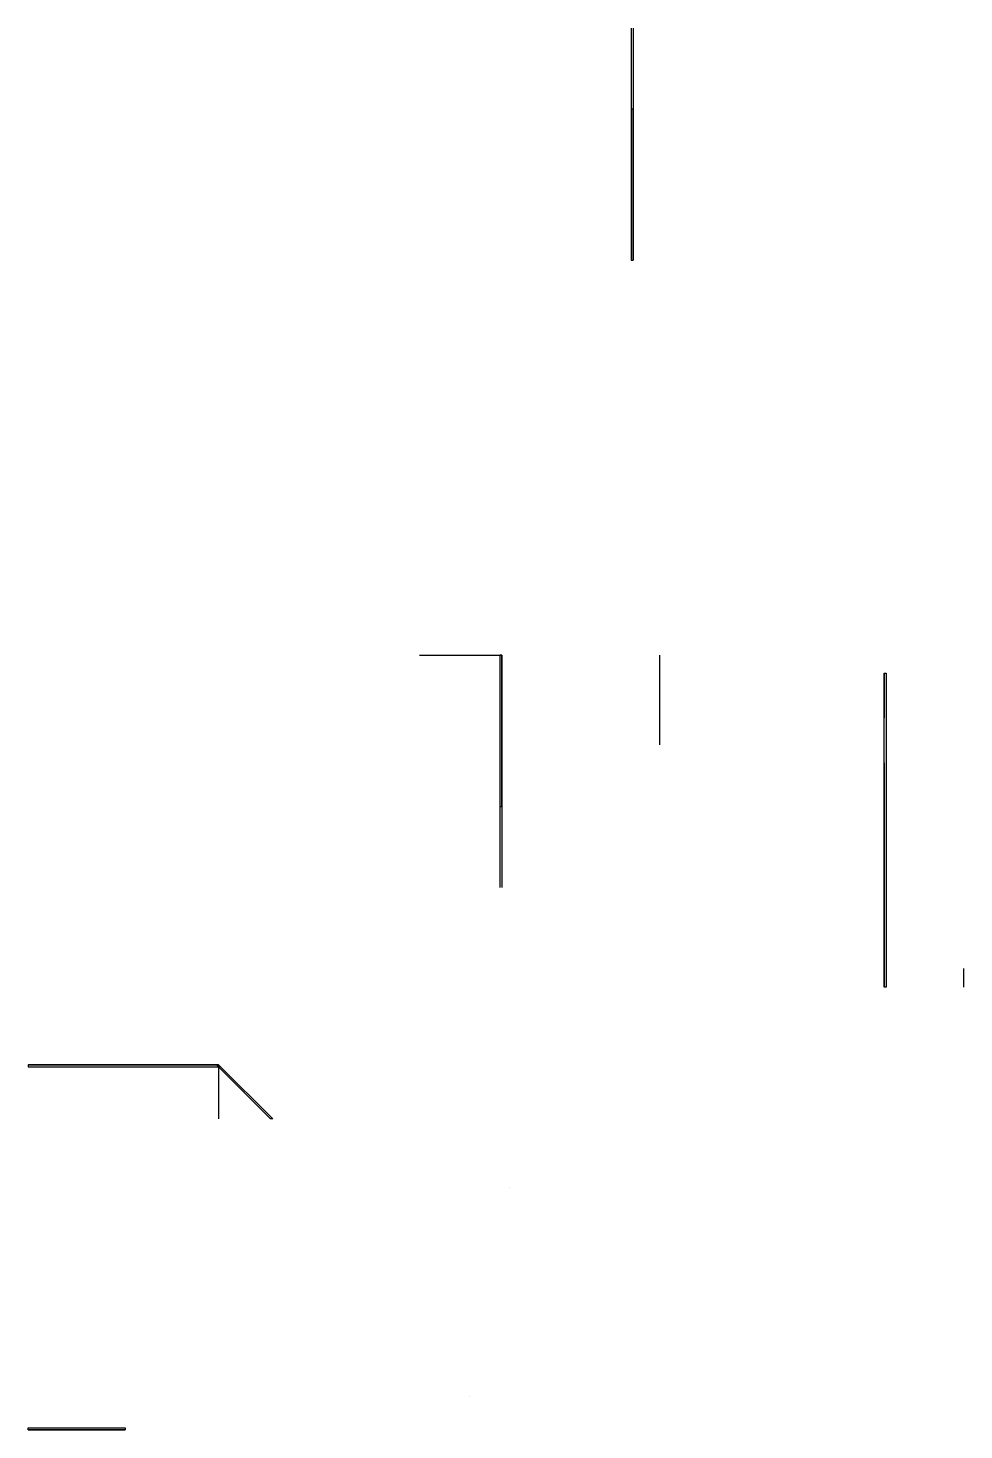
# Model space of a CAD drawing. Header units: millimetres. Extents: x 378 to 7310, y 265 to 10646.
import ezdxf

# ---------------------------------------------------------------- set-up
doc = ezdxf.new("R2010")
doc.units = ezdxf.units.MM
doc.header["$LTSCALE"] = 10
doc.layers.add('CABINET', color=7, linetype='Continuous')

msp = doc.modelspace()

# ---------------------------------------------------------------- linework, layer by layer
at = {"layer": 'CABINET', "transparency": 33554687}
for p, q in [((4846, 10646, 2100), (4846, 10046, 2100)), ((4861, 10646, 1720), (4861, 10346, 1720)), ((4861, 10346, 1720), (4861, 10346, 2100)), ((4861, 10346, 2100), (4861, 10046, 2100)), ((4861, 10046, 2100), (4846, 10046, 2100)), ((4846, 10046, 2100), (4846, 8927, 2100)), ((4861, 10046, 1050), (4861, 8927, 1050)), ((4861, 10046, 1050), (4861, 10046)), ((4861, 10046), (4861, 10046, 420)), ((4861, 10046, 420), (4861, 10046, 630)), ((4861, 10046, 630), (4861, 10046, 840)), ((4861, 10046, 840), (4861, 10046, 1050)), ((4861, 10046, 1050), (4861, 10046, 1470)), ((4861, 10046, 420), (4861, 8927, 420)), ((4861, 10046, 630), (4861, 8927, 630)), ((4861, 8927, 840), (4861, 10046, 840)), ((4861, 9766, 2100), (4861, 10046, 2100)), ((4861, 10046, 1470), (4861, 8927, 1470)), ((4861, 8927, 1720), (4861, 10046, 1720)), ((4861, 10046, 1470), (4861, 10046, 1720)), ((4861, 10046, 1720), (4861, 10046, 2100)), ((4861, 9766, 2100), (4861, 9766)), ((4861, 9486, 2100), (4861, 9486)), ((4861, 9207, 2100), (4861, 9486, 2100)), ((4861, 9207, 2100), (4861, 9207)), ((4846, 8927, 2100), (4861, 8927, 2100)), ((4861, 8927, 1720), (4861, 8927, 2100)), ((4861, 8927, 630), (4861, 8927, 840)), ((4861, 8927, 1470), (4861, 8927, 1720)), ((3278, 6001, 2100), (3888, 6001, 2100)), ((3888, 6001, 2100), (3873, 6001, 2100)), ((3873, 6001, 2100), (3873, 4882, 2100)), ((3888, 6001, 1050), (3888, 4882, 1050)), ((3888, 6001, 1050), (3888, 6001)), ((3888, 6001), (3888, 6001, 420)), ((3888, 6001, 420), (3888, 6001, 630)), ((3888, 6001, 630), (3888, 6001, 840)), ((3888, 6001, 840), (3888, 6001, 1050)), ((3888, 6001, 1050), (3888, 6001, 1470)), ((3888, 6001, 420), (3888, 4882, 420)), ((3888, 6001, 630), (3888, 4882, 630)), ((3888, 4882, 840), (3888, 6001, 840)), ((3888, 5721, 2100), (3888, 6001, 2100)), ((3888, 6001, 1470), (3888, 4882, 1470)), ((3888, 4882, 1720), (3888, 6001, 1720)), ((3888, 6001, 1470), (3888, 6001, 1720)), ((3888, 6001, 1720), (3888, 6001, 2100)), ((5056, 6001), (5056, 5339)), ((6720, 5868, 1800), (6720, 5537, 1800)), ((3888, 5721, 2100), (3888, 5721)), ((6720, 5537, 1800), (6720, 5537, 2100)), ((3888, 5442, 2100), (3888, 5442)), ((3888, 5162, 2100), (3888, 5442, 2100)), ((6720, 5206, 2100), (6720, 5206, 1800)), ((6720, 5206, 1800), (6720, 4696, 1800)), ((6720, 5206, 1800), (6720, 4946, 1800)), ((3888, 5162, 2100), (3888, 5162)), ((3873, 4882, 2100), (3888, 4882, 2100)), ((3873, 4882, 2100), (3873, 4282, 2100)), ((3888, 4882, 1720), (3888, 4882, 2100)), ((3888, 4882, 630), (3888, 4882, 840)), ((3888, 4882, 1720), (3888, 4582, 1720)), ((3888, 4882, 1470), (3888, 4882, 1720)), ((6720, 4946, 1800), (6720, 4946, 2100)), ((6720, 4659, 850), (6720, 4696, 850)), ((6720, 4696, 2100), (6720, 4696, 1800)), ((6720, 4696, 1800), (6720, 4145, 1800)), ((6720, 4696, 1800), (6720, 4421, 1800)), ((3888, 4582, 1720), (3888, 4582, 2100)), ((3888, 4582, 2100), (3888, 4282, 2100)), ((6720, 4421, 1800), (6720, 4421, 2100)), ((6720, 4182, 850), (6720, 4145, 850)), ((6720, 4145, 2100), (6720, 4145, 1800)), ((6720, 4145, 1800), (6720, 3545, 1800)), ((6720, 4145, 1800), (6720, 3845, 1800)), ((6720, 3845, 1800), (6720, 3845, 2100)), ((7310, 3545, 1800), (7310, 3681, 1800)), ((6735, 3545, 2100), (6720, 3545, 2100)), ((1790, 2969, 2100), (378, 2969, 2100)), ((378, 2969), (378, 2969, 340)), ((378, 2969, 340), (1790, 2969, 340)), ((378, 2969, 340), (378, 2969, 460)), ((378, 2969, 460), (378, 2969, 580)), ((378, 2969, 580), (378, 2969, 700)), ((378, 2969, 700), (378, 2969, 1800)), ((378, 2969, 1800), (378, 2969, 2100)), ((378, 2969, 700), (1790, 2969, 700)), ((378, 2969, 580), (1790, 2969, 580)), ((378, 2969, 460), (1790, 2969, 460)), ((378, 2969, 400), (378, 2969)), ((378, 2969, 1800), (1084, 2969, 1800)), ((378, 2969, 2100), (378, 2954, 2100)), ((378, 2954, 2100), (1790, 2954, 2100)), ((1084, 2969, 1800), (1084, 2969, 700)), ((1084, 2969, 1800), (1790, 2969, 1800)), ((1790, 2954, 2100), (1775, 2969, 2100)), ((1790, 2969, 2100), (1790, 2569, 2100)), ((2190, 2569, 340), (1790, 2969, 340)), ((1790, 2969, 340), (1790, 2969, 700)), ((1790, 2969, 700), (2190, 2569, 700)), ((2190, 2569, 1800), (1790, 2969, 1800)), ((1790, 2969, 700), (1790, 2969, 810)), ((1790, 2969, 810), (1790, 2969, 920)), ((1790, 2969, 920), (1790, 2969, 1030)), ((1790, 2969, 1030), (1790, 2969, 1140)), ((1790, 2969, 1140), (1790, 2969, 1250)), ((1790, 2969, 1250), (1790, 2969, 1360)), ((1790, 2969, 1360), (1790, 2969, 1470)), ((1790, 2969, 1470), (1790, 2969, 1580)), ((1790, 2969, 1580), (1790, 2969, 1690)), ((1790, 2969, 1690), (1790, 2969, 1800)), ((1790, 2969, 810), (2190, 2569, 810)), ((2190, 2569, 920), (1790, 2969, 920)), ((1790, 2969, 1030), (2190, 2569, 1030)), ((2190, 2569, 1140), (1790, 2969, 1140)), ((1790, 2969, 1250), (2190, 2569, 1250)), ((2190, 2569, 1360), (1790, 2969, 1360)), ((1790, 2969, 1470), (2190, 2569, 1470)), ((1790, 2969, 1580), (2190, 2569, 1580)), ((1790, 2969, 1690), (2190, 2569, 1690)), ((1790, 2969, 2100), (1790, 2954, 2100)), ((1790, 2969, 2100), (1790, 2969, 1800)), ((1790, 2969, 1800), (1790, 2969, 700)), ((1790, 2969, 700), (1790, 2969, 340)), ((1790, 2969, 340), (1790, 2969)), ((1797, 2961, 2100), (1790, 2954, 2100)), ((2175, 2569, 2100), (1790, 2954, 2100)), ((1794, 2958, 2100), (1797, 2961, 2100)), ((1797, 2954, 2100), (1797, 2954, 2100)), ((1797, 2954, 2100), (1797, 2954, 2100)), ((2190, 2569, 2100), (2175, 2569, 2100)), ((2190, 2569), (2190, 2569, 340)), ((2190, 2569, 700), (2190, 2569, 340)), ((2190, 2569, 2100), (2190, 2569, 1800)), ((2190, 2569, 700), (2190, 2569, 810)), ((2190, 2569, 810), (2190, 2569, 920)), ((2190, 2569, 920), (2190, 2569, 1030)), ((2190, 2569, 1030), (2190, 2569, 1140)), ((2190, 2569, 1140), (2190, 2569, 1250)), ((2190, 2569, 1250), (2190, 2569, 1360)), ((2190, 2569, 1360), (2190, 2569, 1470)), ((2190, 2569, 1470), (2190, 2569, 1580)), ((2190, 2569, 1580), (2190, 2569, 1690)), ((2190, 2569, 1690), (2190, 2569, 1800)), ((3942, 2057, 850), (3942, 2057, 670)), ((378, 265, 2100), (378, 280, 2100)), ((378, 280, 2100), (1098, 280, 2100)), ((378, 265, 2100), (1098, 265, 2100)), ((1098, 265, 400), (378, 265, 400)), ((1098, 265, 200), (378, 265, 200)), ((738, 265, 600), (378, 265, 600)), ((738, 265, 800), (378, 265, 800)), ((738, 265, 1000), (378, 265, 1000)), ((738, 265, 1200), (378, 265, 1200)), ((738, 265, 1400), (378, 265, 1400)), ((738, 265, 1750), (378, 265, 1750)), ((738, 265, 2100), (738, 265, 400)), ((738, 265, 400), (738, 265, 600)), ((738, 265, 600), (738, 265, 800)), ((738, 265, 800), (738, 265, 1000)), ((738, 265, 1000), (738, 265, 1200)), ((738, 265, 1200), (738, 265, 1400)), ((738, 265, 1400), (738, 265, 1750)), ((1098, 280, 2100), (1098, 265, 2100)), ((1098, 265), (1098, 265, 200)), ((1098, 265, 200), (1098, 265, 400)), ((1098, 265, 400), (1098, 265, 2100))]:
    msp.add_line(p, q, dxfattribs=at)
at = {"layer": 'CABINET', "transparency": 33554687, "extrusion": (1, 0, 0)}
for p, q in [((4861, 8927), (4861, 10046)), ((3888, 4882), (3888, 6001))]:
    msp.add_line(p, q, dxfattribs=at)
at = {"layer": 'CABINET', "transparency": 33554687, "elevation": 2100}
msp.add_lwpolyline([(6720, 5868), (6735, 5868), (6735, 3545), (6720, 3545)], close=True, dxfattribs=at)
at = {"layer": 'CABINET', "transparency": 33554687}
msp.add_lwpolyline([(3651, 512), (3651, 512), (3651, 512), (3651, 512)], close=True, dxfattribs=at)
msp.add_circle((1794, 2958, 2100), 3, dxfattribs=at)

doc.saveas('drawing.dxf')
